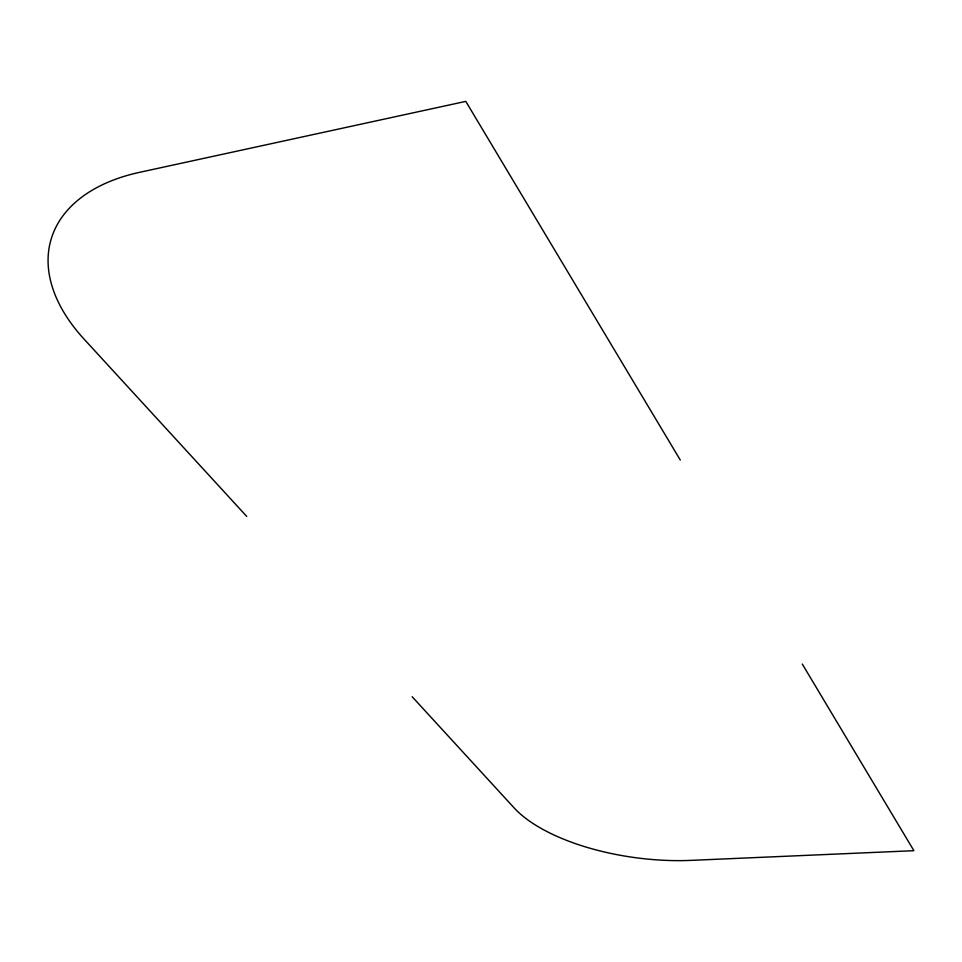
<?xml version="1.0" encoding="UTF-8"?>
<svg xmlns="http://www.w3.org/2000/svg" width="962" height="962" viewBox="0 0 962 962"><rect width="100%" height="100%" fill="white"/><g stroke="black" fill="none" stroke-linecap="round" stroke-linejoin="round"><path stroke-width="1.44" d="M246.729 516.414L83.934 338.949A206.229 122.222 16.7 0 1 139.466 172.354L465.788 101.383L680.29 460.052M412.157 696.728L514.117 807.876A143.446 61.4 7.5 0 0 691.257 860.365L913.9 850.685L802.284 664.057"/></g></svg>
